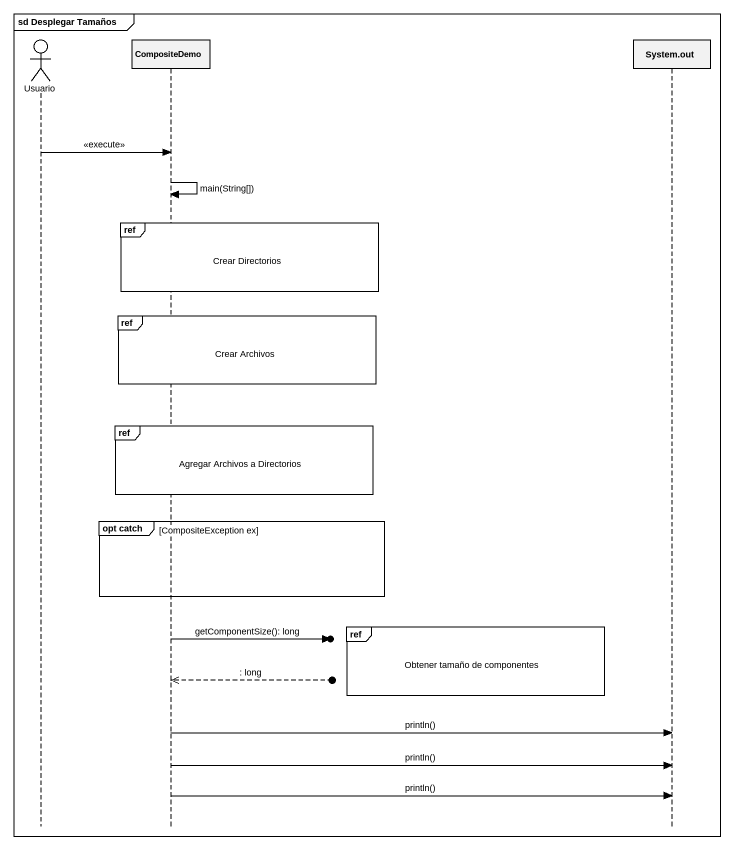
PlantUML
@startuml
mainframe sd Desplegar Tamaños
hide footbox
actor Usuario
participant CompositeDemo
participant "System.out" as System_out

Usuario -> CompositeDemo : <<execute>>
CompositeDemo -> CompositeDemo : main(String[])
ref over CompositeDemo : Crear Directorios
ref over CompositeDemo : Crear Archivos
ref over CompositeDemo : Agregar Archivos a Directorios
group opt catch [CompositeException ex]
end
ref over System_out : Obtener tamaño de componentes
CompositeDemo ->o] : getComponentSize(): long
CompositeDemo <<--o] : : long
CompositeDemo -> System_out : println()
CompositeDemo -> System_out : println()
CompositeDemo -> System_out : println()
@enduml
